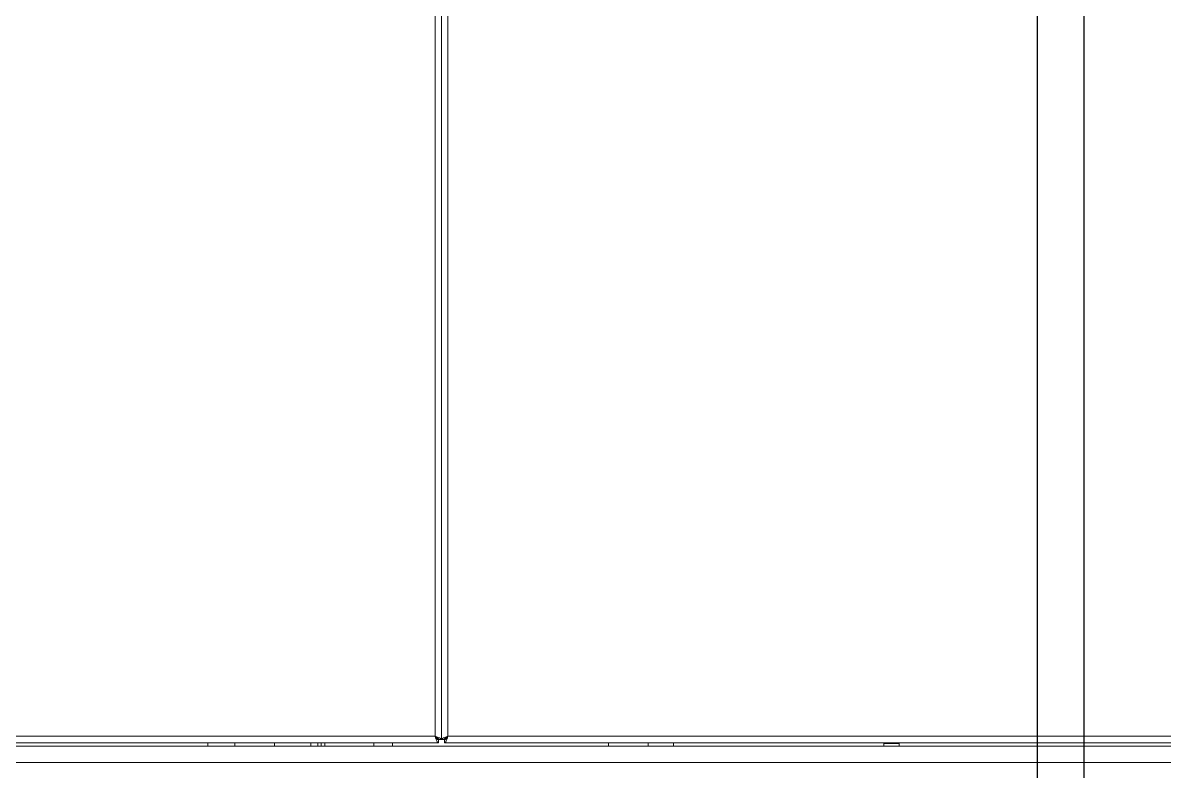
# Model space of a CAD drawing. Extents: x -76427 to 292734, y -42117 to 131250.
# Drawn here: x 8065.8 to 8554.4, y -38610.3 to -38289.9 of the extents above; entities that cross this region are included whole.
import ezdxf
from ezdxf.xclip import XClip

# ---------------------------------------------------------------- set-up
doc = ezdxf.new("R2010")
doc.units = 0
doc.header["$LTSCALE"] = 10
doc.header["$XCLIPFRAME"] = 2
doc.layers.add('TPH12-SEC-@E$0$KABE3', color=252, linetype='Continuous')
doc.layers.add('TPH12-SEC-@E$0$SIAGE1', color=252, linetype='Continuous')
doc.layers.add('XFM7P10PV$0$PV-EQ(50K)', color=252, linetype='Continuous', lineweight=9)
doc.layers.add('XFM7P10PV-200K$0$PV-EQ(50K)', color=22, linetype='Continuous', lineweight=9)

# ---------------------------------------------------------------- blocks, each defined once
blk = doc.blocks.new('TPH12-SEC-@E')
at = {"layer": 'TPH12-SEC-@E$0$KABE3'}
blk.add_line((37720, 385080), (37720, 383800), dxfattribs=at)
at = {"layer": 'TPH12-SEC-@E$0$SIAGE1'}
blk.add_line((37700, 385100), (37700, 383800), dxfattribs=at)
blk = doc.blocks.new('XFM7P10PV-200K$0$A$C19c91066')
for p, q in [((713.7, 134.25), (713.7, 1463.75)), ((716.45, 1465.18), (716.45, 132.82)), ((716.45, 132.82), (716.45, 1465.18)), ((719.2, 1463.75), (719.2, 134.25)), ((9.2, 134.25), (713.7, 134.25)), ((714.95, 132.82), (714.85, 132.82)), ((714.95, 132.82), (714.95, 133.35)), ((715.2, 132.82), (714.95, 132.82)), ((715.13, 132.75), (715.13, 131.5)), ((715.2, 132.82), (716.45, 132.82)), ((717.7, 132.82), (716.45, 132.82)), ((717.77, 132.75), (717.77, 131.5)), ((719.2, 134.25), (1423.7, 134.25)), ((715.13, 131.5), (7.77, 131.5)), ((93.32, 130), (629.58, 130)), ((616.38, 131.5), (616.38, 130)), ((616.38, 130), (627.95, 130)), ((627.95, 131.5), (627.95, 130)), ((629.58, 130), (643.32, 130)), ((643.32, 130), (789.58, 130)), ((644.95, 131.5), (644.95, 130)), ((644.95, 130), (660.45, 130)), ((660.45, 131.5), (660.45, 130)), ((663.45, 130), (660.45, 130)), ((663.45, 130), (663.45, 131.5)), ((664.95, 130), (663.45, 130)), ((664.95, 130), (664.95, 131.5)), ((664.95, 130), (666.45, 130)), ((666.45, 131.5), (666.45, 130)), ((687.45, 131.5), (687.45, 130)), ((695.45, 131.5), (695.45, 130)), ((1425.13, 131.5), (717.77, 131.5)), ((787.95, 131.5), (787.95, 130)), ((789.58, 130), (803.32, 130)), ((803.32, 130), (1339.58, 130)), ((804.95, 131.5), (804.95, 130)), ((815.77, 130), (815.77, 131.5)), ((905.77, 131.5), (905.77, 130)), ((905.77, 131.25), (912.45, 131.25)), ((912.45, 130), (905.77, 130)), ((912.45, 131.25), (912.45, 130)), ((1414.38, 123), (18.52, 123))]:
    blk.add_line(p, q)
for points, knots in [([(713.7, 134.25), (714.02, 133.29), (714.34, 132.35), (714.65, 131.87), (714.81, 131.63), (714.97, 131.5), (715.13, 131.5)], [0, 0, 0, 0, 1.048892, 1.048892, 1.048892, 1.570796, 1.570796, 1.570796, 1.570796]), ([(713.7, 134.25), (714.07, 133.64), (714.44, 133.05), (714.81, 132.84), (714.92, 132.78), (715.02, 132.75), (715.13, 132.75)], [0, 0, 0, 0, 1.220509, 1.220509, 1.220509, 1.570796, 1.570796, 1.570796, 1.570796]), ([(716.45, 132.82), (716.45, 133.14), (715.9, 133.46), (715.07, 133.78), (714.66, 133.93), (714.18, 134.09), (713.7, 134.25)], [0, 0, 0, 0, 1.048892, 1.048892, 1.048892, 1.570796, 1.570796, 1.570796, 1.570796]), ([(713.7, 134.25), (714.31, 133.88), (714.9, 133.51), (715.11, 133.14), (715.17, 133.03), (715.2, 132.93), (715.2, 132.82)], [0, 0, 0, 0, 1.220509, 1.220509, 1.220509, 1.570796, 1.570796, 1.570796, 1.570796]), ([(719.2, 134.25), (718.24, 133.93), (717.3, 133.61), (716.82, 133.3), (716.58, 133.14), (716.45, 132.98), (716.45, 132.82)], [0, 0, 0, 0, 1.048892, 1.048892, 1.048892, 1.570796, 1.570796, 1.570796, 1.570796]), ([(719.2, 134.25), (718.59, 133.88), (718, 133.51), (717.79, 133.14), (717.73, 133.03), (717.7, 132.93), (717.7, 132.82)], [0, 0, 0, 0, 1.220509, 1.220509, 1.220509, 1.570796, 1.570796, 1.570796, 1.570796]), ([(717.77, 131.5), (718.09, 131.5), (718.41, 132.05), (718.73, 132.88), (718.88, 133.29), (719.04, 133.77), (719.2, 134.25)], [0, 0, 0, 0, 1.048892, 1.048892, 1.048892, 1.570796, 1.570796, 1.570796, 1.570796]), ([(719.2, 134.25), (718.83, 133.64), (718.46, 133.05), (718.09, 132.84), (717.98, 132.78), (717.88, 132.75), (717.77, 132.75)], [0, 0, 0, 0, 1.220509, 1.220509, 1.220509, 1.570796, 1.570796, 1.570796, 1.570796])]:
    blk.add_open_spline(points, degree=3, knots=knots)
blk = doc.blocks.new('XFM7P10PV-200K')
at = {"layer": 'XFM7P10PV-200K$0$PV-EQ(50K)'}
blk.add_blockref('XFM7P10PV-200K$0$A$C19c91066', (7528.55, -38729.63), dxfattribs=at)
blk = doc.blocks.new('XFM7P10PV$0$A$C19c91066')
for p, q in [((713.7, 134.25), (713.7, 1463.75)), ((716.45, 1465.18), (716.45, 132.82)), ((716.45, 132.82), (716.45, 1465.18)), ((719.2, 1463.75), (719.2, 134.25)), ((9.2, 134.25), (713.7, 134.25)), ((714.95, 132.82), (714.85, 132.82)), ((714.95, 132.82), (714.95, 133.35)), ((715.2, 132.82), (714.95, 132.82)), ((715.13, 132.75), (715.13, 131.5)), ((715.2, 132.82), (716.45, 132.82)), ((717.7, 132.82), (716.45, 132.82)), ((717.77, 132.75), (717.77, 131.5)), ((719.2, 134.25), (1423.7, 134.25)), ((715.13, 131.5), (7.77, 131.5)), ((93.32, 130), (629.58, 130)), ((616.38, 131.5), (616.38, 130)), ((616.38, 130), (627.95, 130)), ((627.95, 131.5), (627.95, 130)), ((629.58, 130), (643.32, 130)), ((643.32, 130), (789.58, 130)), ((644.95, 131.5), (644.95, 130)), ((644.95, 130), (660.45, 130)), ((660.45, 131.5), (660.45, 130)), ((663.45, 130), (660.45, 130)), ((663.45, 130), (663.45, 131.5)), ((664.95, 130), (663.45, 130)), ((664.95, 130), (664.95, 131.5)), ((664.95, 130), (666.45, 130)), ((666.45, 131.5), (666.45, 130)), ((687.45, 131.5), (687.45, 130)), ((695.45, 131.5), (695.45, 130)), ((1425.13, 131.5), (717.77, 131.5)), ((787.95, 131.5), (787.95, 130)), ((789.58, 130), (803.32, 130)), ((803.32, 130), (1339.58, 130)), ((804.95, 131.5), (804.95, 130)), ((815.77, 130), (815.77, 131.5)), ((905.77, 131.5), (905.77, 130)), ((905.77, 131.25), (912.45, 131.25)), ((912.45, 130), (905.77, 130)), ((912.45, 131.25), (912.45, 130)), ((1414.38, 123), (18.52, 123))]:
    blk.add_line(p, q)
for points, knots in [([(713.7, 134.25), (714.02, 133.29), (714.34, 132.35), (714.65, 131.87), (714.81, 131.63), (714.97, 131.5), (715.13, 131.5)], [0, 0, 0, 0, 1.048892, 1.048892, 1.048892, 1.570796, 1.570796, 1.570796, 1.570796]), ([(713.7, 134.25), (714.07, 133.64), (714.44, 133.05), (714.81, 132.84), (714.92, 132.78), (715.02, 132.75), (715.13, 132.75)], [0, 0, 0, 0, 1.220509, 1.220509, 1.220509, 1.570796, 1.570796, 1.570796, 1.570796]), ([(716.45, 132.82), (716.45, 133.14), (715.9, 133.46), (715.07, 133.78), (714.66, 133.93), (714.18, 134.09), (713.7, 134.25)], [0, 0, 0, 0, 1.048892, 1.048892, 1.048892, 1.570796, 1.570796, 1.570796, 1.570796]), ([(713.7, 134.25), (714.31, 133.88), (714.9, 133.51), (715.11, 133.14), (715.17, 133.03), (715.2, 132.93), (715.2, 132.82)], [0, 0, 0, 0, 1.220509, 1.220509, 1.220509, 1.570796, 1.570796, 1.570796, 1.570796]), ([(719.2, 134.25), (718.24, 133.93), (717.3, 133.61), (716.82, 133.3), (716.58, 133.14), (716.45, 132.98), (716.45, 132.82)], [0, 0, 0, 0, 1.048892, 1.048892, 1.048892, 1.570796, 1.570796, 1.570796, 1.570796]), ([(719.2, 134.25), (718.59, 133.88), (718, 133.51), (717.79, 133.14), (717.73, 133.03), (717.7, 132.93), (717.7, 132.82)], [0, 0, 0, 0, 1.220509, 1.220509, 1.220509, 1.570796, 1.570796, 1.570796, 1.570796]), ([(717.77, 131.5), (718.09, 131.5), (718.41, 132.05), (718.73, 132.88), (718.88, 133.29), (719.04, 133.77), (719.2, 134.25)], [0, 0, 0, 0, 1.048892, 1.048892, 1.048892, 1.570796, 1.570796, 1.570796, 1.570796]), ([(719.2, 134.25), (718.83, 133.64), (718.46, 133.05), (718.09, 132.84), (717.98, 132.78), (717.88, 132.75), (717.77, 132.75)], [0, 0, 0, 0, 1.220509, 1.220509, 1.220509, 1.570796, 1.570796, 1.570796, 1.570796])]:
    blk.add_open_spline(points, degree=3, knots=knots)
blk = doc.blocks.new('XFM7P10PV')
at = {"layer": 'XFM7P10PV$0$PV-EQ(50K)'}
blk.add_blockref('XFM7P10PV$0$A$C19c91066', (7528.55, -38729.63), dxfattribs=at)

msp = doc.modelspace()

# ---------------------------------------------------------------- block references
for name in ['XFM7P10PV', 'XFM7P10PV-200K']:
    msp.add_blockref(name, (0, 0))
ref = msp.add_blockref('TPH12-SEC-@E', (-29200, -422554.63))
XClip(ref).set_block_clipping_path([(33964.7926547826, 380750.0000000001), (50300, 392150)])

doc.saveas('drawing.dxf')
